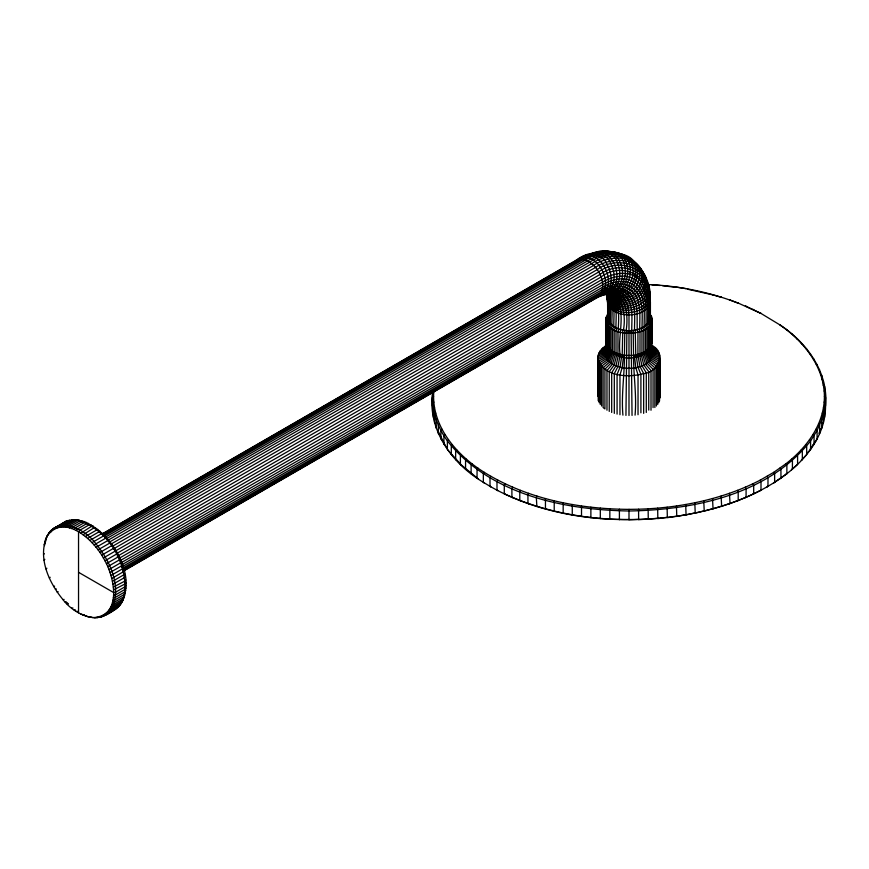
<?xml version="1.0" encoding="UTF-8"?>
<svg xmlns="http://www.w3.org/2000/svg" width="869" height="869" viewBox="0 0 869 869"><rect width="100%" height="100%" fill="white"/><g stroke="black" fill="none" stroke-linecap="round" stroke-linejoin="round"><path stroke-width="1.3" d="M649.588 296.253L650.403 302.097L650.403 318.054C645.439 334.728 614.926 334.739 607.768 319.673L607.496 295.884C602.575 321.845 657.312 320.911 649.556 294.928M608.311 321.258L608.257 303.27L606.214 293.809C611.32 317.337 656.432 304.432 646.884 282.012L647.438 284.402M610.451 324.235C609.766 314.176 612.906 301.749 605.552 293.244C615.676 309.853 643.484 298.534 645.004 281.002C643.321 262.166 621.639 250.554 604.194 251.413C617.674 250.707 637.401 256.833 635.358 273.735C634.772 287.824 618.37 301.717 604.943 293.353M612.004 325.582C611.233 315.382 614.98 301.043 605.487 293.45C616.99 300.12 613.318 316.175 613.851 326.798L612.482 329.177L612.482 351.424C623.192 363.839 650.772 358.158 652.228 340.572M615.958 327.863C615.686 317.25 619.195 298.643 605.682 293.841C621.15 296.872 618.652 317.598 618.283 328.764M623.453 329.992C626.06 315.968 623.475 288.823 602.271 294.428C625.745 287.53 628.732 313.535 626.201 330.307M497.774 480.144L496.992 481.589L496.992 490.17C537.379 511.168 584.174 520.02 628.993 519.575L628.993 509.364C578.83 509.038 527.287 499.045 484.218 472.312C456.453 455.117 430.872 425.701 433.837 391.017M631.785 330.307C631.502 318.478 634.598 301.239 622.389 293.657C615.23 289.605 606.399 291.995 599.719 295.905L123.246 570.987M634.533 329.992C634.337 317.75 637.238 300.055 624.659 292.277C617.12 288.008 607.833 290.528 600.816 294.645L123.181 570.401M639.693 328.764C639.693 315.577 642.158 296.916 628.754 288.682C620.401 283.946 610.114 286.737 602.326 291.3L123.517 567.739M642.028 327.863C642.115 314.187 644.364 295.004 630.514 286.52C621.726 281.545 610.896 284.489 602.717 289.279L121.551 567.077M95.742 617.696L94.058 617.598C123.409 614.872 113.839 574.55 103.357 557.974C94.243 540.594 64.1 512.145 47.067 536.206C57.723 515.143 85.531 529.351 95.742 543.581C110.015 560.842 121.845 586.26 112.003 608.3C99.978 627.32 73.387 613.666 63.024 599.675C49.088 582.838 37.606 558.191 46.861 536.607L44.449 545.634M103.357 615.274L105.214 615.328C150.576 595.645 113.437 524.42 75.853 519.868L66.229 525.43L65.11 527.103M619.401 509.223L619.401 519.716M432.436 406.095L432.664 391.941C426.972 430.079 452.684 464.459 484.218 482.806L483.349 482.295L483.349 473.724L484.218 472.312M824.149 402.086C826.962 370.172 805.063 342.147 780.025 324.995C806.888 342.549 828.809 372.605 825.55 406.095C825.452 439.345 800.501 466.24 773.768 482.806L786.869 473.692L786.869 465.111L785.934 463.753C805.367 448.73 821.965 427.298 824.149 402.086L825.311 403.075L825.311 411.656M609.842 508.821L609.842 519.304M626.897 330.361L625.941 415.404M630.123 258.56C642.723 267.695 659.006 291.908 641.268 303.553C630.416 311.243 607.496 310.276 606.54 293.635C605.747 308.028 622.975 312.623 634.24 309.19C646.503 307.517 653.814 294.96 647.818 283.783M607.855 316.186L607.768 319.673M606.975 410.222L606.975 370.498L612.482 364.144L615.23 354.606C610.462 351.163 604.085 345.873 606.084 339.268M607.409 314.491C596.905 340.42 663.992 338.943 649.588 313.296M605.639 341.897L605.639 319.651L607.583 318.054L607.703 298.176M649.762 292.788L650.218 303.726M600.316 508.148L600.316 518.63M607.768 300.609L607.768 303.857M432.664 400.522L433.24 396.079M590.877 507.192L590.877 517.685M624.811 330.177L624.431 355.117C624.605 374.821 621.139 395.058 622.921 415.143M581.513 505.986L581.513 516.468M628.993 519.847L638.639 519.434L638.574 509.223L628.993 509.364M572.269 504.509L572.269 514.991M622.78 329.883L622.215 354.791L623.345 357.409L622.215 367.511L619.955 374.984L619.955 414.709M563.166 502.771L563.166 513.253M606.975 345.069C602.358 347.719 597.915 352.13 597.85 357.789L597.85 396.188M554.216 500.772L554.216 511.265M111.775 604.509L113.796 604.346L123.431 598.784C130.817 566.61 108.386 527.559 75.853 519.868M545.45 498.534L545.45 509.017M536.879 496.047L536.336 497.589L536.879 506.529M618.902 328.96L617.978 331.534L617.978 353.781L619.814 356.572L617.978 366.501L614.307 373.637L614.307 413.362M818.946 433.37L820.206 430.133M528.537 493.31L527.939 494.841L527.939 503.423L528.537 503.803M638.574 519.716L648.252 519.021L648.144 508.821L638.574 509.223M608.517 347.763L605.747 353.281L598.002 356.018L598.448 401.022L598.448 361.287L606.084 357.235L609.908 348.849L611.016 350.957L607.409 359.766L600.218 364.665L600.218 404.389M520.433 490.355L519.792 491.865L519.792 500.446L520.433 500.837M617.099 328.33L616.012 330.861L616.012 353.107L618.174 356.008L616.012 365.816L611.689 372.736L611.689 412.46M512.591 487.161L511.895 488.66L511.895 497.242L512.591 497.655M609.625 347.763L605.747 355.932L598.002 359.549C604.498 376.82 628.33 377.874 643.668 373.637C658.354 372.247 667.11 351.804 651.011 345.069M608.973 347.796L605.639 354.606C608.767 375.397 662.243 371.986 649.74 347.567M505.03 483.761L504.292 485.228L504.292 493.809L505.03 494.244M615.415 327.613L614.177 330.068L614.177 352.314L616.642 355.345L614.177 365.023L609.234 371.682L609.234 411.406M110.96 606.519L112.97 606.399L122.605 600.837L123.344 599.371L121.638 602.738L112.003 608.3L110.015 608.387M46.122 538.074L47.828 534.707M608.615 347.089L606.084 351.978L605.639 354.606L597.85 357.789L598.002 359.549M45.307 540.083L46.035 538.661M48.153 534.489L48.936 532.958L51.075 531.719M122.399 601.239L120.541 604.487L110.906 610.049L108.929 610.103M123.431 598.784L124.158 597.351M608.267 347.687L606.084 351.978L598.448 354.28M608.235 347.567L606.638 350.696L599.197 352.564M49.359 532.936L50.163 531.372L52.314 530.133M121.312 602.956L119.303 606.073L109.668 611.635L107.723 611.657M44.645 542.245L45.362 540.855M124.821 595.2L124.115 596.59L114.48 602.152L112.438 602.358M50.706 531.556L51.532 529.96L67.771 520.585L77.493 519.955M44.123 544.526L44.83 543.179M125.342 592.919L124.647 594.266L115.012 599.827L112.959 600.077M52.162 530.351L53.02 528.732L65.957 521.259L69.563 520.661M125.723 590.518L125.027 591.811L115.392 597.372L113.328 597.676M53.726 529.319L54.617 527.679M125.94 588.009L125.255 589.258L115.62 594.82L113.557 595.167M55.399 528.471L56.322 526.82M810.201 449.175L817.088 439.03L817.088 430.448L821.77 419.651L824.605 408.636L825.55 397.513L824.388 396.557M57.18 527.82L58.136 526.147M126.016 585.402L125.332 586.597L115.696 592.158L113.633 592.56M490.833 476.321L490.007 477.754L490.007 486.336L490.833 486.814L483.349 482.295M59.049 527.353L60.037 525.669L69.672 520.107M648.144 519.304L657.833 518.348L657.659 508.148L648.144 508.821M43.526 554.726L44.21 553.596M125.94 582.708L125.255 583.849L113.557 589.866M60.993 527.07L62.025 525.397L71.66 519.836L75.407 519.847L73.724 519.749L64.089 525.311L63.024 526.994M125.723 579.949L125.027 581.024L113.328 587.096M477.95 468.119L477.048 469.499L477.048 478.08L477.95 478.613L461.396 465.034L447.394 449.523L447.394 440.941C438.324 428.341 432.425 413.155 432.436 397.513L433.598 396.557M612.439 325.897L610.94 328.2L610.94 350.446L613.948 353.792L610.94 363.155L604.922 369.184L604.922 408.919L603.097 407.496L603.097 367.772L609.571 362.101L612.808 352.901L607.409 347.057L607.409 324.81L609.212 322.79L609.212 306.985L608.691 301.054L606.399 294.58M125.342 577.114L112.959 584.261M44.123 560.331L44.83 559.299M67.261 527.418L68.412 525.745L78.047 520.183L79.644 520.259M472.052 463.753L471.117 465.111L471.117 473.692L472.052 474.246M69.455 527.918L70.661 526.245L80.285 520.683L81.849 520.759M466.534 459.234L465.556 460.559L465.556 469.141L466.534 469.716M611.189 324.93L609.571 327.135L609.571 349.381C620.944 357.702 638.878 357.713 649.588 348.252L649.588 326.005L647.872 323.887M124.821 574.224L112.438 581.383M71.692 528.602L72.942 526.951L82.566 521.389L84.076 521.454M461.396 454.552L460.396 455.856L460.396 464.426L461.396 465.034M807.953 452.238L810.592 449.523L810.592 440.941L817.088 430.448L815.969 429.297M657.659 518.63L667.338 517.392L667.11 507.192L657.659 508.148M73.963 529.482L75.245 527.841L84.88 522.28L86.346 522.323M124.158 571.302L111.775 578.461M456.67 449.729L455.638 451L455.638 459.582L456.67 460.222M610.114 323.887L608.398 326.005L608.398 348.252L607.409 349.447L600.218 350.902M76.244 530.535L77.58 528.928L87.215 523.366L88.627 523.388M452.358 444.787L451.304 446.025L451.304 454.606L452.358 455.28M46.122 569.086L46.861 568.228M123.344 568.359L110.96 575.506M650.37 346.253L651.891 344.526L651.891 322.28L649.99 320.465M448.469 439.725L447.394 440.941C490.051 494.57 563.775 509.918 628.993 510.994C694.212 509.918 767.924 494.57 810.592 440.941L809.506 439.725M649.1 348.273L646.156 351.956L649.588 360.961L656.453 366.262L656.453 405.986M80.839 533.186L91.886 526.071L93.222 526.038M577.787 260.298C587.889 249.685 607.583 250.544 611.863 266.425C617.196 277.591 613.134 294.841 598.958 295.992M445.026 434.554L443.918 435.738L443.918 444.32L445.026 445.047L438.193 431.209M122.399 565.393L110.015 572.541M667.11 517.685C699.393 513.394 731.861 505.4 760.994 490.17L760.994 481.589L760.212 480.144C731.307 495.113 699.328 503.401 667.11 507.192M83.12 534.772L94.221 527.679L95.503 527.613M120.107 604.498L117.934 607.474L101.695 616.86L99.902 616.773M442.017 429.297L440.898 430.448L440.898 439.03L442.017 439.79M608.506 321.649L606.638 323.561L606.638 345.808M85.39 536.51L97.773 529.362M439.453 423.963L438.324 425.082L438.324 433.664L439.453 434.457M121.312 562.428L108.929 569.586M437.357 418.565L436.205 419.651L436.205 428.232M606.084 322.28L607.996 320.465M87.628 538.4L100.011 531.252M435.717 413.112L434.554 414.165L434.554 422.736M676.462 516.468L686.054 514.687L685.706 504.509M89.822 540.442L102.205 533.284M434.543 407.615L433.381 408.636L433.381 417.218M605.747 320.965L607.681 319.271M49.359 577.961L50.163 577.277M120.107 559.484L107.723 566.631M433.837 402.086L432.664 403.075L432.664 411.656M91.973 542.614L104.356 535.467M61.167 524.398L65.957 521.259L67.793 521.324M685.706 514.991L695.211 512.938L694.82 502.771M94.058 544.917L106.442 537.77M607.681 316.848L605.747 318.326L605.747 343.212M118.771 556.551L106.376 563.699M96.09 547.34L108.473 540.181M694.82 513.253L704.216 510.939L703.76 500.772M822.27 423.594L823.421 422.736L823.421 414.165L822.27 413.112M760.212 480.144L773.768 472.312L785.934 463.753M124.289 570.607L598.404 296.872C615.567 286.64 598.882 252.423 580.405 257.963M607.996 315.643L606.084 317.022L606.084 344.526M820.629 429.047L821.77 428.232L821.77 419.651L820.629 418.565M604.498 294.298L600.772 295.297C613.796 292.169 612.906 274.246 607.322 264.969C601.717 251.358 585.38 252.01 575.702 260.754L583.794 256.388L594.211 252.836M98.034 549.86L110.417 542.712M703.76 511.265L713.025 508.68L712.537 498.534M117.304 553.662L104.921 560.809M99.902 552.488L112.286 545.33M812.96 445.047L814.057 444.32L814.057 435.738L812.96 434.554M115.74 608.126L117.304 607.094L116.446 608.713L103.509 616.186L101.673 616.121M712.537 509.017L721.65 506.171L721.096 496.047M721.096 506.529L730.047 503.423L729.439 493.31M101.673 555.193L114.067 548.035M729.439 503.803L738.194 500.446L738.194 491.865L737.542 490.355M737.542 500.837L746.08 497.242L746.08 488.66L745.385 487.161M785.934 474.246L786.869 473.692M745.385 497.655L753.684 493.809L753.684 485.228L752.945 483.761M780.025 478.613L780.938 478.08L780.938 469.499L780.025 468.119M752.945 494.244L760.994 490.17M101.706 534.196L577.005 259.788C594.363 255.019 612.254 286.618 596.916 297.524L608.235 293.07L617.023 293.418L621.4 295.623L623.833 297.882L627.95 305.986L628.993 314.589L628.993 415.491M102.021 534.229L578.493 259.147M102.499 534.587L580.144 258.821C599.773 244.33 619.879 285.217 600.74 295.601M103.096 535.282L581.915 258.843C593.386 250.098 614.144 247.556 618.304 265.241C622.823 277.048 616.979 294.482 602.565 294.743M103.802 536.303L583.794 259.19C592.234 254.367 601.891 250.902 611.743 251.695M104.573 537.661L585.739 259.864C598.654 251.413 622.899 245.949 624.963 267.858C627.233 279.699 619.119 295.417 605.574 294.102M106.55 538.65L587.705 260.852C598.708 254.487 612.634 250.348 624.909 255.54M108.527 539.942L589.682 262.145C602.315 253.466 631.676 247.752 633.012 269.868C634.283 283.403 621.281 299.066 607.007 294.33M109.288 542.18L591.626 263.709C608.376 251.738 635.554 253.509 644.059 274.43M111.167 544.005L593.505 265.523C606.964 255.052 641.289 253.053 639.573 276.853C637.922 291.43 618.902 304.139 606.193 293.983M112.937 546.036L595.276 267.565C609.549 256.572 645.026 256.257 643.125 280.937C640.279 296.459 617.099 307.409 605.954 293.841C615.643 303.889 632.741 297.111 638.682 286.151C646.351 275.223 638.552 262.547 628.048 257.572M113.415 548.936L596.927 269.781C614.296 256.116 649.306 262.264 647.079 288.736C642.093 304.932 613.395 311.819 606.171 294.156C619.119 317.663 662.536 289.366 640.171 269.249M53.726 586.618L54.617 586.108M103.357 557.974L598.415 272.149C616.61 257.974 647.438 265.914 649.404 291.039M117.38 553.097L599.719 274.626C621.205 258.473 651.631 272.149 650.11 300.033C643.842 316.001 612.189 317.533 607.518 299.892M117.304 556.312L600.816 277.157C623.399 260.157 653.086 277.244 649.664 305.323M119.357 558.191L601.696 279.72C612.102 273.518 626.527 270.053 637.086 277.798C650.664 288.226 648.98 307.713 648.774 322.79L650.566 324.81L650.566 347.057L646.971 350.957L650.566 359.766L657.757 364.665L657.757 404.389M119.998 560.722L602.326 282.251C612.319 276.299 626.18 272.975 636.314 280.415C649.534 290.572 647.677 309.603 647.535 324.235M121.551 562.515L602.717 284.717C612.276 279.014 625.539 275.831 635.239 282.957C648.089 292.853 646.058 311.395 645.971 325.582M121.682 564.872L602.847 287.074C611.972 281.632 624.626 278.591 633.881 285.39C646.351 295.015 644.135 313.079 644.125 326.798L645.504 329.177L645.504 351.424L642.756 354.606L645.504 364.144L651.011 370.498L651.011 410.222M122.877 569.532L601.696 293.092L610.874 289.192L619.434 288.345L626.788 290.615L632.426 295.84L635.978 303.683L637.107 310.95L637.183 329.481L637.933 332.099L637.933 354.346L636.434 357.04L637.933 367.066L640.909 374.398L640.909 412.797M103.009 615.48L99.794 617.327L98.034 617.24M767.153 476.321L767.979 477.754L767.979 486.336L767.153 486.814L774.627 482.295L774.627 473.724L773.768 472.312M760.212 490.627L767.979 486.336M114.849 609.766L111.33 611.298M55.399 589.399L56.322 588.943M598.839 296.492L600.414 295.797M606.062 294.091C634.489 289.79 623.29 238.627 593.712 253.335L596.894 252.879M57.18 592.115L58.136 591.702M582.284 257.452L589.356 254.411M63.024 599.675L64.089 599.414M604.335 294.341C628.406 288.15 614.644 241.539 590.464 254.074L592.625 253.574M595.623 252.521L603.064 251.489M65.11 601.978L66.229 601.772M601.533 349.305L608.398 348.252L609.571 349.381M67.261 604.151L68.412 603.988L66.956 602.51M603.097 347.796L608.278 347.252M71.692 608.083L72.942 607.996M598.882 252.053L602.065 251.88M604.922 346.383L607.322 346.253M73.963 609.821L75.245 609.766M617.424 253.292L615.556 252.607C641.963 255.997 629.667 302.151 604.954 293.907C630.633 299.914 637.401 251.163 610.353 251.967L612.287 252.445M76.244 611.407L77.58 611.374M90.93 524.626L89.55 524.626L79.915 530.188L78.536 531.774L78.536 612.819M106.376 613.036L108.299 613.036M104.921 614.242L106.822 614.274M80.839 614.057L84.586 615.154L83.12 615.111M85.39 615.991L86.9 616.056M87.628 616.675L91.419 617.262L89.822 617.175M96.09 617.522L97.806 617.609M650.653 346.253L653.064 346.383M91.973 617.49L93.613 617.577M730.047 300.174L729.439 299.794L738.194 303.151C709.68 292.017 678.102 285.684 648.252 284.576M651.848 284.826L660.212 285.488M662.58 285.727L675.409 287.248M649.708 347.252L654.878 347.796M607.149 294.167C612.265 294.504 616.751 298.067 618.717 302.727C624.485 319.292 617.783 337.346 620.053 354.346L621.541 357.04L620.053 367.066L617.077 374.398L617.077 414.122M656.453 349.305L649.588 348.252L651.337 350.696L658.789 352.564M687.357 289.16L713.025 294.928L712.537 294.58M657.757 350.902L650.566 349.447L649.371 347.089M612.623 251.869L614.579 252.358M620.651 253.922C652.586 259.635 633.664 306.496 607.366 294.743M714.264 295.275L721.65 297.426L721.096 297.068M659.984 356.018L652.228 353.281L649.469 347.763M737.542 302.76L760.994 313.427L745.385 305.942L746.08 306.355M504.292 493.809C557.811 518.456 618.771 524.126 676.755 516.175L676.462 505.986M625.539 255.92L629.482 258.202M760.212 312.97L780.938 325.517M490.007 486.336L497.774 490.627L496.992 490.17M78.536 572.302L113.557 592.517M752.945 309.353L753.684 309.788M785.934 329.351L786.869 329.905M791.453 333.881L792.419 334.456M796.58 338.562L797.59 339.171M801.316 343.374L802.337 344.015M805.617 348.328L806.682 348.99M809.506 353.39L810.592 354.085M623.323 255.269L625.821 256.909M812.96 358.549L814.057 359.277M815.969 363.807L817.088 364.567M649.48 314.469L651.337 315.729L651.337 318.347M818.522 369.14L819.663 369.933M820.629 374.55L821.77 375.365L821.77 379.047M649.577 314.708L651.891 317.022M822.27 380.003L823.421 380.861L823.421 385.76M823.443 385.499L824.605 386.39L824.605 390.062M649.99 315.643L652.228 318.326L652.228 343.212M824.149 391.017L825.311 391.941L825.55 406.095M652.347 319.651L650.403 318.054L650.294 316.848M823.443 407.615L824.605 408.636L824.605 417.218M650.294 319.271L652.228 320.965M685.706 288.606L676.462 287.128M818.522 423.963L819.663 425.082L819.663 433.664M649.48 321.649L651.337 323.561L651.337 345.808M607.388 346.633L610.364 349.925L606.638 358.517L599.197 363.003L599.197 402.727M805.617 444.787L806.682 446.025L806.682 454.606L801.316 460.222L802.337 459.582L802.337 451L801.316 449.729M611.016 350.957L611.83 351.956L608.398 360.961L601.533 366.262L601.533 405.986M796.58 454.552L797.59 455.856L797.59 464.426L791.453 469.716L792.419 469.141L792.419 460.559L791.453 459.234M646.786 324.93L648.404 327.135L648.404 349.381L645.167 352.901L648.404 362.101L654.878 367.772L654.878 407.496M445.71 446.079L447.09 448.143M645.537 325.897L647.047 328.2L647.047 350.446L644.038 353.792L647.047 363.155L653.064 369.184L653.064 407.594M638.433 266.501L639.595 268.325M647.709 285.597L649.186 289.138L649.958 294.591M644.559 275.44L647.383 282.403M649.719 347.687L651.891 351.978L659.528 354.28L659.528 356.92M642.571 327.613L643.81 330.068L643.81 352.314L641.333 355.345L643.81 365.023L648.741 371.682L648.741 410.081M649.013 347.796L652.347 354.606L660.125 357.789L660.125 397.513M648.915 348.925L652.228 355.932L659.984 359.549L659.984 397.948M640.887 328.33L641.963 330.861L641.963 353.107L639.801 356.008L641.963 365.816L646.286 372.736L646.286 412.46M639.084 328.96L639.997 331.534L639.997 353.781L638.161 356.572L639.997 366.501L643.668 373.637L643.668 413.362M645.841 278.612L646.536 280.883M635.206 329.883L635.771 354.791L634.642 357.409L635.771 367.511L638.031 374.984L638.031 414.709M633.164 330.177L633.544 355.117C633.371 374.821 636.847 395.058 635.065 415.143M606.996 295.623L607.203 297.513M650.099 296.601L650.284 298.306M607.322 297.709L607.518 299.512M631.09 330.361L632.045 415.404M659.528 401.022L659.528 361.287L651.891 357.235L648.078 348.849L647.611 349.925L651.337 358.517L658.789 363.003L658.789 402.727M650.218 300.478L650.218 319.673M649.664 298.893L649.664 321.258"/></g></svg>
